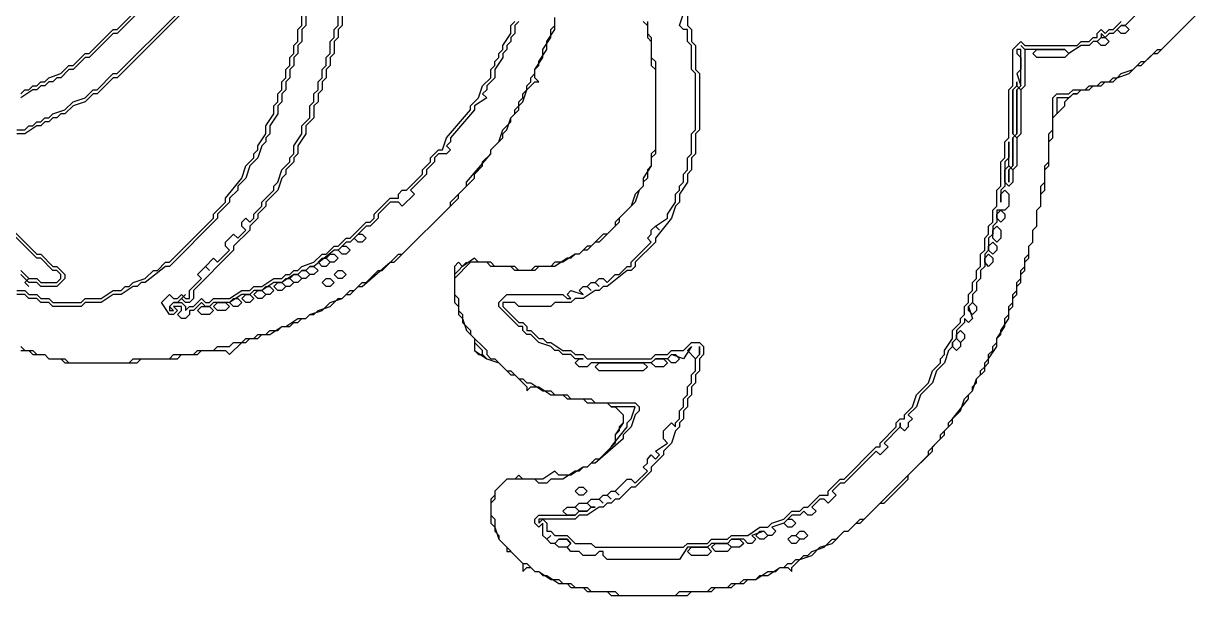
# Model space of a CAD drawing. Header units: millimetres. Extents: x 2 to 58.7, y 4.1 to 84.
# Drawn here: x 39.73 to 57.45, y 17.03 to 25.67 of the extents above; entities that cross this region are included whole.
import ezdxf

# ---------------------------------------------------------------- set-up
doc = ezdxf.new("R2010")
doc.units = ezdxf.units.MM
for name, color, linetype, true_color in [('CUT_OUTER', 1, 'Continuous', 0xa7a7a7), ('FILL_HAIR', 4, 'Continuous', 0x905530), ('FILL_WHITE', 3, 'Continuous', 0xf5f3f0), ('RAISED_METAL', 6, 'Continuous', 0xa7a7a7)]:
    doc.layers.add(name, color=color, linetype=linetype, true_color=true_color)

msp = doc.modelspace()

# ---------------------------------------------------------------- linework, layer by layer
at = {"layer": 'CUT_OUTER'}
for points in [[(39.692, 20.727), (39.813, 20.727), (39.874, 20.667), (40.056, 20.667), (40.116, 20.606), (40.298, 20.606), (40.359, 20.545), (41.45, 20.545), (41.51, 20.606), (42.056, 20.606), (42.116, 20.667), (42.359, 20.667), (42.419, 20.727), (42.783, 20.727), (42.843, 20.667), (43.025, 20.848), (43.086, 20.848), (43.146, 20.909), (43.268, 20.909), (43.328, 20.97), (43.449, 20.97), (43.631, 21.091), (43.752, 21.091), (43.813, 21.152), (43.874, 21.152), (43.934, 21.212), (43.995, 21.212), (44.055, 21.273), (44.116, 21.273), (44.177, 21.333), (44.358, 21.394), (44.48, 21.515), (44.54, 21.515), (44.601, 21.576), (44.661, 21.576), (44.783, 21.697), (44.843, 21.697), (45.267, 22.061), (45.328, 22.061), (46.297, 23.03), (46.297, 23.091), (46.54, 23.333), (46.54, 23.394), (46.661, 23.515), (46.661, 23.576), (46.782, 23.697), (46.782, 23.758), (46.964, 23.939), (46.964, 24), (47.025, 24.061), (47.085, 24.242), (47.206, 24.364), (47.206, 24.424), (47.267, 24.485), (47.328, 24.667), (47.449, 24.788), (47.509, 24.788), (47.449, 24.848), (47.449, 24.97), (47.509, 25.03), (47.509, 25.091), (47.631, 25.273), (47.631, 25.394), (47.752, 25.576), (47.752, 25.697)], [(49.085, 25.697), (49.146, 25.636), (49.146, 25.455), (49.206, 25.394), (49.206, 25.03), (49.267, 24.97), (49.267, 23.758), (49.206, 23.697), (49.206, 23.515), (49.085, 23.333), (49.085, 23.212), (48.964, 23.091), (48.903, 22.909), (48.661, 22.667), (48.661, 22.606), (48.54, 22.485), (48.479, 22.485), (48.297, 22.303), (48.237, 22.303), (48.115, 22.182), (48.055, 22.182), (47.873, 22.061), (47.752, 22.061), (47.691, 22), (47.449, 22), (47.388, 21.939), (47.206, 21.939), (47.146, 22), (46.843, 22), (46.782, 22.061), (46.6, 22.061), (46.54, 22.121), (46.358, 22), (46.297, 22.061), (46.237, 22), (46.237, 21.455), (46.297, 21.394), (46.297, 21.273), (46.358, 21.212), (46.419, 21.03), (46.54, 20.909), (46.54, 20.727), (46.6, 20.667), (46.661, 20.667), (46.722, 20.606), (46.903, 20.545), (47.085, 20.364), (47.146, 20.364), (47.328, 20.182), (47.328, 20.121), (47.388, 20.182), (47.509, 20.182), (47.691, 20.061), (47.873, 20.061), (47.934, 20), (48.176, 20), (48.237, 19.939), (48.54, 19.939), (48.6, 19.879), (48.661, 19.879), (48.782, 19.758), (48.782, 19.636), (48.661, 19.455), (48.661, 19.333), (48.418, 19.091), (48.358, 19.091), (48.237, 18.97), (48.176, 18.97), (47.994, 18.848), (47.812, 18.848), (47.752, 18.909), (47.57, 18.788), (47.267, 18.788), (47.206, 18.848), (47.146, 18.788), (47.025, 18.788), (46.843, 18.606), (46.843, 18.545), (46.782, 18.485), (46.782, 18.121), (46.843, 18.061), (46.903, 17.879), (47.025, 17.758), (47.025, 17.697), (47.085, 17.697), (47.267, 17.515), (47.267, 17.394), (47.328, 17.455), (47.388, 17.455), (47.449, 17.394), (47.509, 17.394), (47.57, 17.333), (47.631, 17.333), (47.812, 17.212), (47.934, 17.212), (47.994, 17.152), (48.176, 17.152), (48.237, 17.091), (48.54, 17.091), (48.6, 17.03), (49.752, 17.03), (49.812, 17.091), (50.115, 17.091), (50.176, 17.152), (50.418, 17.152), (50.479, 17.212), (50.6, 17.212), (50.661, 17.273), (50.782, 17.273), (50.842, 17.333), (50.964, 17.333), (51.145, 17.455), (51.267, 17.455), (51.327, 17.394), (51.327, 17.455), (51.448, 17.576), (51.63, 17.636), (51.751, 17.758), (51.933, 17.818), (52.115, 18), (52.176, 18), (52.297, 18.121), (52.357, 18.121), (52.66, 18.424), (52.721, 18.424), (53.084, 18.788), (53.084, 18.848), (53.448, 19.212), (53.448, 19.273), (53.63, 19.455), (53.63, 19.515), (53.751, 19.636), (53.751, 19.697), (53.993, 20), (53.993, 20.061), (54.054, 20.121), (54.115, 20.303), (54.236, 20.424), (54.236, 20.485), (54.296, 20.545), (54.296, 20.606), (54.418, 20.788), (54.418, 20.909), (54.478, 20.97), (54.478, 21.03), (54.599, 21.212), (54.599, 21.333), (54.66, 21.394), (54.66, 21.515), (54.721, 21.576), (54.721, 21.697), (54.781, 21.758), (54.781, 21.879), (54.842, 21.939), (54.842, 22.061), (54.902, 22.121), (54.902, 22.303), (54.963, 22.364), (54.963, 22.545), (55.024, 22.606), (55.024, 22.848), (55.084, 22.909), (55.084, 23.091), (55.145, 23.152), (55.145, 23.455), (55.205, 23.515), (55.205, 23.879), (55.266, 23.939), (55.266, 24.242), (55.448, 24.424), (55.448, 24.485), (55.569, 24.606), (55.63, 24.606), (55.69, 24.667), (55.811, 24.667), (55.872, 24.727), (55.993, 24.727), (56.054, 24.788), (56.175, 24.788), (56.236, 24.848), (56.417, 24.909), (56.539, 25.03), (56.599, 25.03), (56.781, 25.212), (56.842, 25.212), (57.448, 25.818)]]:
    msp.add_lwpolyline(points, dxfattribs=at)
at = {"layer": 'FILL_HAIR'}
for points in [[(44.54, 25.818), (44.54, 25.636), (44.48, 25.576), (44.48, 25.455), (44.419, 25.394), (44.419, 25.212), (44.358, 25.152), (44.358, 25.03), (44.298, 24.97), (44.298, 24.848), (44.237, 24.788), (44.237, 24.667), (44.177, 24.606), (44.177, 24.485), (44.116, 24.424), (44.116, 24.242), (43.995, 24.121), (43.995, 24), (43.874, 23.818), (43.874, 23.697), (43.813, 23.636), (43.813, 23.576), (43.692, 23.455), (43.692, 23.394), (43.631, 23.333), (43.571, 23.152), (43.389, 22.97), (43.389, 22.909), (43.268, 22.788), (43.268, 22.727), (43.146, 22.606), (43.146, 22.545), (42.904, 22.303), (42.904, 22.242), (42.298, 21.636), (42.298, 21.515), (42.237, 21.455), (42.177, 21.455), (42.116, 21.515), (42.177, 21.576), (42.056, 21.455), (41.995, 21.455), (41.934, 21.394), (41.934, 21.333), (41.995, 21.333), (41.934, 21.394), (41.995, 21.455), (42.116, 21.455), (42.177, 21.394), (42.177, 21.333), (42.237, 21.394), (42.298, 21.394), (42.419, 21.515), (42.48, 21.455), (42.54, 21.455), (42.601, 21.515), (42.843, 21.515), (43.025, 21.636), (43.146, 21.636), (43.207, 21.697), (43.328, 21.697), (43.51, 21.818), (43.631, 21.818), (43.692, 21.879), (43.752, 21.879), (43.813, 21.939), (43.874, 21.939), (43.934, 22), (44.116, 22.061), (44.237, 22.182), (44.298, 22.182), (44.419, 22.303), (44.48, 22.303), (44.601, 22.424), (44.661, 22.424), (44.904, 22.667), (44.964, 22.667), (45.025, 22.727), (45.025, 22.788), (45.267, 23.03), (45.389, 23.03), (45.389, 23.091), (45.449, 23.152), (45.51, 23.152), (45.752, 23.394), (45.752, 23.455), (45.873, 23.576), (45.873, 23.636), (45.994, 23.758), (46.055, 23.758), (46.116, 23.939), (46.479, 24.364), (46.479, 24.424), (46.6, 24.545), (46.661, 24.727), (46.782, 24.848), (46.782, 24.97), (46.843, 25.03), (46.843, 25.091), (46.903, 25.152), (46.903, 25.212), (46.964, 25.273), (46.964, 25.333), (47.085, 25.515), (47.085, 25.636), (47.146, 25.697)], [(49.752, 25.818), (49.752, 25.636), (49.812, 25.576), (49.812, 25.394), (49.873, 25.333), (49.873, 24.97), (49.933, 24.909), (49.933, 24.061), (49.873, 24), (49.873, 23.697), (49.812, 23.636), (49.812, 23.455), (49.752, 23.394), (49.752, 23.273), (49.63, 23.091), (49.63, 22.97), (49.57, 22.909), (49.509, 22.727), (49.267, 22.424), (49.267, 22.364), (48.964, 22.061), (48.964, 22), (48.903, 21.939), (48.843, 21.939), (48.54, 21.697), (48.479, 21.697), (48.418, 21.636), (48.358, 21.636), (48.176, 21.515), (48.055, 21.515), (47.994, 21.455), (47.752, 21.455), (47.691, 21.394), (47.206, 21.394), (47.146, 21.455), (46.964, 21.455), (46.964, 21.394), (47.206, 21.152), (47.267, 21.152), (47.328, 21.091), (47.328, 21.03), (47.388, 21.03), (47.509, 20.909), (47.57, 20.909), (47.631, 20.848), (47.691, 20.848), (47.873, 20.727), (47.994, 20.727), (48.055, 20.667), (48.176, 20.667), (48.237, 20.606), (49.206, 20.606), (49.267, 20.667), (49.449, 20.667), (49.509, 20.727), (49.691, 20.727), (49.812, 20.848), (49.933, 20.848), (49.994, 20.788), (49.994, 20.667), (49.933, 20.606), (49.933, 20.424), (49.873, 20.364), (49.873, 20.242), (49.812, 20.182), (49.812, 20.061), (49.752, 20), (49.752, 19.879), (49.691, 19.818), (49.691, 19.697), (49.63, 19.636), (49.63, 19.576), (49.57, 19.515), (49.509, 19.333), (49.388, 19.212), (49.388, 19.152), (49.206, 18.97), (49.206, 18.909), (48.964, 18.667), (48.903, 18.667), (48.721, 18.485), (48.661, 18.485), (48.6, 18.424), (48.54, 18.424), (48.479, 18.364), (48.418, 18.364), (48.237, 18.242), (48.115, 18.242), (48.055, 18.182), (47.509, 18.182), (47.509, 18.121), (47.57, 18.182), (47.631, 18.121), (47.631, 18), (47.691, 18), (47.752, 17.939), (47.934, 17.939), (48.055, 17.818), (48.297, 17.818), (48.358, 17.758), (49.691, 17.758), (49.752, 17.818), (50.055, 17.818), (50.115, 17.879), (50.358, 17.879), (50.418, 17.939), (50.661, 17.939), (50.842, 18.061), (50.964, 18.061), (51.024, 18.121), (51.206, 18.182), (51.327, 18.303), (51.448, 18.303), (51.509, 18.364), (51.57, 18.364), (51.751, 18.545), (51.873, 18.545), (51.873, 18.606), (52.054, 18.788), (52.115, 18.788), (52.6, 19.273), (52.66, 19.273), (52.66, 19.333), (52.903, 19.576), (52.903, 19.636), (52.963, 19.697), (53.024, 19.697), (53.024, 19.758), (53.145, 19.879), (53.206, 20.061), (53.387, 20.242), (53.448, 20.424), (53.569, 20.545), (53.569, 20.606), (53.63, 20.667), (53.63, 20.727), (53.751, 20.909), (53.751, 21.03), (53.872, 21.152), (53.872, 21.212), (53.933, 21.273), (53.933, 21.394), (53.993, 21.455), (53.993, 21.576), (54.054, 21.636), (54.054, 21.758), (54.115, 21.818), (54.115, 21.939), (54.175, 22), (54.175, 22.182), (54.236, 22.242), (54.236, 22.424), (54.296, 22.485), (54.296, 22.606), (54.357, 22.667), (54.357, 22.848), (54.418, 22.909), (54.418, 23.152), (54.478, 23.212), (54.478, 23.576), (54.539, 23.636), (54.539, 23.879), (54.599, 23.939), (54.599, 24.667), (54.66, 24.727), (54.66, 25.273), (54.781, 25.394), (54.842, 25.333), (55.63, 25.333), (55.69, 25.394), (55.811, 25.394), (55.872, 25.455), (55.933, 25.455), (55.933, 25.515), (55.993, 25.576), (56.054, 25.515), (56.114, 25.576), (56.175, 25.576), (56.296, 25.697)]]:
    msp.add_lwpolyline(points, dxfattribs=at)
at = {"layer": 'FILL_WHITE'}
for points in [[(39.632, 21.636), (39.753, 21.636), (39.813, 21.576), (39.935, 21.576), (39.995, 21.515), (40.116, 21.515), (40.177, 21.455), (40.601, 21.455), (40.662, 21.515), (40.904, 21.515), (41.086, 21.636), (41.207, 21.636), (41.268, 21.697), (41.328, 21.697), (41.389, 21.758), (41.571, 21.818), (41.692, 21.939), (41.753, 21.939), (41.874, 22.061), (41.934, 22.061), (42.601, 22.727), (42.601, 22.788), (42.783, 22.97), (42.783, 23.03), (43.025, 23.333), (43.086, 23.515), (43.207, 23.636), (43.207, 23.697), (43.268, 23.758), (43.268, 23.818), (43.389, 24), (43.389, 24.121), (43.51, 24.303), (43.51, 24.424), (43.571, 24.485), (43.571, 24.606), (43.631, 24.667), (43.631, 24.788), (43.692, 24.848), (43.692, 24.97), (43.752, 25.03), (43.752, 25.152), (43.813, 25.212), (43.813, 25.333), (43.874, 25.394), (43.874, 25.576), (43.934, 25.636), (43.934, 25.818)], [(42.116, 25.818), (41.147, 24.848), (41.086, 24.848), (40.844, 24.606), (40.783, 24.606), (40.662, 24.485), (40.48, 24.424), (40.359, 24.303), (40.298, 24.303), (40.238, 24.242), (40.177, 24.242), (40.116, 24.182), (40.056, 24.182), (39.995, 24.121), (39.935, 24.121), (39.753, 24), (39.632, 24)], [(39.692, 24.606), (39.753, 24.667), (39.813, 24.667), (39.874, 24.727), (39.935, 24.727), (39.995, 24.788), (40.056, 24.788), (40.116, 24.848), (40.298, 24.909), (40.419, 25.03), (40.48, 25.03), (40.662, 25.212), (40.722, 25.212), (41.086, 25.576), (41.147, 25.576), (41.389, 25.818)], [(39.571, 22.545), (39.935, 22.182), (39.995, 22.182), (40.177, 22), (40.238, 22), (40.359, 21.879), (40.359, 21.818), (40.238, 21.697), (39.995, 21.697), (39.935, 21.758), (39.813, 21.758), (39.692, 21.879)]]:
    msp.add_lwpolyline(points, dxfattribs=at)
for points in [[(54.781, 25.273), (54.721, 25.273), (54.721, 25.212), (54.781, 25.152), (54.781, 24.97), (54.721, 24.909), (54.781, 24.727), (54.721, 24.667), (54.721, 24), (54.66, 23.939), (54.66, 23.515), (54.599, 23.455), (54.599, 23.273), (54.599, 23.455), (54.66, 23.515), (54.66, 23.939), (54.721, 24), (54.721, 24.667), (54.781, 24.727)], [(55.63, 24.606), (55.569, 24.606), (55.508, 24.545), (55.327, 24.545), (55.327, 24.303), (55.448, 24.424), (55.448, 24.485), (55.569, 24.606)], [(46.419, 22.061), (46.358, 22), (46.297, 22.061), (46.237, 22), (46.237, 21.879)], [(46.54, 20.848), (46.54, 20.727), (46.722, 20.606), (46.661, 20.667), (46.661, 20.727)], [(48.964, 19.879), (48.6, 19.879), (48.661, 19.879), (48.782, 19.758), (48.782, 19.636), (48.721, 19.576), (48.721, 19.515), (48.661, 19.455), (48.661, 19.333), (48.6, 19.273), (48.843, 19.576), (48.843, 19.636), (48.903, 19.697)]]:
    msp.add_lwpolyline(points, close=True, dxfattribs=at)
at = {"layer": 'RAISED_METAL'}
for points in [[(56.72, 26), (56.357, 25.636), (56.296, 25.636), (56.175, 25.515), (56.114, 25.515), (56.054, 25.455), (55.993, 25.515), (55.993, 25.455), (55.933, 25.394), (55.872, 25.394), (55.811, 25.333), (55.69, 25.333), (55.508, 25.212), (55.448, 25.273), (54.842, 25.273), (54.781, 25.333), (54.842, 25.273), (54.842, 24.727), (54.781, 24.667), (54.721, 24.727), (54.721, 24.788), (54.721, 24.727), (54.66, 24.667), (54.66, 24), (54.721, 23.939), (54.721, 23.515), (54.66, 23.455), (54.599, 23.515), (54.599, 23.879), (54.599, 23.636), (54.539, 23.576), (54.539, 23.212), (54.478, 23.152), (54.478, 22.97), (54.478, 23.091), (54.539, 23.152), (54.599, 23.091), (54.599, 22.909), (54.539, 22.848), (54.418, 22.848), (54.418, 22.667), (54.357, 22.606), (54.357, 22.485), (54.296, 22.424), (54.296, 22.242), (54.236, 22.182), (54.236, 22), (54.175, 21.939), (54.175, 21.818), (54.115, 21.758), (54.115, 21.636), (54.054, 21.576), (54.054, 21.455), (53.993, 21.394), (54.054, 21.212), (53.993, 21.152), (53.933, 21.212), (53.933, 21.152), (53.812, 21.03), (53.812, 20.909), (53.751, 20.848), (53.751, 20.788), (53.69, 20.727), (53.63, 20.545), (53.509, 20.424), (53.448, 20.242), (53.266, 20.061), (53.206, 19.879), (53.084, 19.758), (53.145, 19.697), (53.084, 19.636), (53.084, 19.576), (53.024, 19.515), (52.963, 19.576), (52.963, 19.636), (52.963, 19.576), (52.721, 19.333), (52.781, 19.273), (52.66, 19.152), (52.6, 19.212), (52.115, 18.727), (52.054, 18.727), (51.933, 18.606), (51.994, 18.545), (51.873, 18.424), (51.812, 18.485), (51.751, 18.485), (51.63, 18.364), (51.691, 18.303), (51.63, 18.242), (51.57, 18.242), (51.509, 18.303), (51.448, 18.242), (51.327, 18.242), (51.206, 18.121), (51.024, 18.061), (51.085, 18), (51.024, 17.939), (50.964, 17.939), (50.903, 18), (50.721, 17.939), (50.782, 17.879), (50.721, 17.818), (50.661, 17.818), (50.6, 17.879), (50.418, 17.879), (50.358, 17.818), (50.115, 17.818), (50.055, 17.758), (49.752, 17.758), (49.63, 17.576), (48.54, 17.576), (48.479, 17.636), (48.479, 17.697), (48.418, 17.697), (48.358, 17.636), (48.176, 17.636), (48.115, 17.697), (47.994, 17.697), (47.934, 17.758), (47.994, 17.818), (47.934, 17.879), (47.812, 17.879), (47.752, 17.818), (47.691, 17.818), (47.631, 17.879), (47.691, 17.939), (47.631, 17.879), (47.57, 17.939), (47.57, 18.121), (47.509, 18.061), (47.449, 18.121), (47.449, 18.182), (47.509, 18.242), (48.055, 18.242), (48.115, 18.303), (48.237, 18.303), (48.297, 18.364), (48.358, 18.364), (48.297, 18.364), (48.237, 18.424), (48.297, 18.485), (48.418, 18.485), (48.479, 18.424), (48.418, 18.485), (48.479, 18.545), (48.54, 18.545), (48.6, 18.485), (48.54, 18.545), (48.6, 18.606), (48.661, 18.606), (48.721, 18.545), (48.661, 18.606), (48.843, 18.788), (48.903, 18.788), (48.964, 18.727), (49.146, 18.909), (49.085, 18.97), (49.146, 19.03), (49.146, 19.091), (49.206, 19.152), (49.267, 19.091), (49.327, 19.152), (49.267, 19.212), (49.449, 19.333), (49.388, 19.394), (49.388, 19.515), (49.509, 19.636), (49.57, 19.576), (49.57, 19.636), (49.63, 19.697), (49.63, 19.818), (49.691, 19.879), (49.691, 20), (49.752, 20.061), (49.752, 20.182), (49.812, 20.242), (49.812, 20.364), (49.873, 20.424), (49.873, 20.606), (49.933, 20.667), (49.933, 20.788), (49.933, 20.667), (49.873, 20.606), (49.752, 20.727), (49.812, 20.788), (49.691, 20.606), (49.509, 20.667), (49.449, 20.606), (49.267, 20.606), (49.206, 20.545), (48.297, 20.545), (48.237, 20.485), (48.115, 20.485), (48.055, 20.545), (48.115, 20.606), (48.176, 20.606), (48.055, 20.606), (47.994, 20.667), (47.873, 20.667), (47.812, 20.727), (47.752, 20.727), (47.691, 20.788), (47.509, 20.848), (47.388, 20.97), (47.328, 20.97), (47.267, 21.03), (47.267, 21.091), (47.206, 21.091), (46.903, 21.394), (46.903, 21.455), (47.025, 21.576), (47.873, 21.576), (47.934, 21.515), (47.994, 21.515), (47.934, 21.576), (47.994, 21.636), (48.176, 21.576), (48.115, 21.636), (48.176, 21.697), (48.237, 21.697), (48.297, 21.636), (48.237, 21.697), (48.297, 21.758), (48.358, 21.758), (48.418, 21.697), (48.358, 21.758), (48.418, 21.818), (48.479, 21.818), (48.54, 21.758), (48.661, 21.879), (48.721, 21.879), (48.843, 22), (48.903, 22), (48.903, 22.061), (49.206, 22.364), (49.146, 22.424), (49.206, 22.485), (49.206, 22.545), (49.267, 22.606), (49.327, 22.545), (49.267, 22.606), (49.449, 22.727), (49.449, 22.788), (49.57, 22.97), (49.57, 23.091), (49.63, 23.152), (49.63, 23.212), (49.691, 23.273), (49.691, 23.394), (49.752, 23.455), (49.752, 23.636), (49.812, 23.697), (49.812, 24), (49.873, 24.061), (49.873, 24.909), (49.812, 24.97), (49.812, 25.333), (49.752, 25.394), (49.752, 25.576), (49.691, 25.576), (49.63, 25.636), (49.691, 25.818)], [(39.632, 24.061), (39.753, 24.061), (39.813, 24.121), (39.874, 24.121), (39.935, 24.182), (39.995, 24.182), (40.056, 24.242), (40.116, 24.242), (40.177, 24.303), (40.359, 24.364), (40.48, 24.485), (40.662, 24.545), (40.783, 24.667), (40.844, 24.667), (41.086, 24.909), (41.147, 24.909), (42.056, 25.818)], [(43.995, 25.818), (43.995, 25.636), (43.934, 25.576), (43.934, 25.394), (43.874, 25.333), (43.874, 25.212), (43.813, 25.152), (43.813, 25.03), (43.752, 24.97), (43.752, 24.848), (43.692, 24.788), (43.692, 24.667), (43.631, 24.606), (43.631, 24.485), (43.571, 24.424), (43.571, 24.303), (43.449, 24.121), (43.449, 24), (43.389, 23.939), (43.389, 23.879), (43.328, 23.818), (43.268, 23.636), (43.146, 23.515), (43.086, 23.333), (42.965, 23.212), (42.965, 23.152), (42.843, 23.03), (42.843, 22.97), (42.662, 22.788), (42.662, 22.727), (41.934, 22), (41.874, 22), (41.571, 21.758), (41.51, 21.758), (41.45, 21.697), (41.389, 21.697), (41.207, 21.576), (41.086, 21.576), (40.904, 21.455), (40.662, 21.455), (40.601, 21.394), (40.177, 21.394), (40.116, 21.455), (39.995, 21.455), (39.935, 21.515), (39.813, 21.515), (39.753, 21.576), (39.632, 21.576)], [(41.45, 25.818), (41.147, 25.515), (41.086, 25.515), (40.722, 25.152), (40.662, 25.152), (40.48, 24.97), (40.419, 24.97), (40.298, 24.848), (40.238, 24.848), (40.177, 24.788), (40.116, 24.788), (40.056, 24.727), (39.995, 24.727), (39.935, 24.667), (39.874, 24.667), (39.692, 24.545)], [(39.692, 20.788), (39.753, 20.727), (39.874, 20.727), (39.935, 20.667), (40.056, 20.667), (40.116, 20.606), (40.359, 20.606), (40.419, 20.545), (41.328, 20.545), (41.389, 20.606), (41.934, 20.606), (41.995, 20.667), (42.298, 20.667), (42.359, 20.727), (42.601, 20.727), (42.662, 20.788), (42.843, 20.788), (42.904, 20.848), (43.025, 20.848), (43.086, 20.909), (43.207, 20.909), (43.268, 20.97), (43.389, 20.97), (43.449, 21.03), (43.571, 21.03), (43.631, 21.091), (43.692, 21.091), (43.874, 21.212), (43.995, 21.212), (44.055, 21.273), (44.237, 21.333), (44.358, 21.455), (44.54, 21.515), (44.661, 21.636), (44.722, 21.636), (44.843, 21.758), (44.904, 21.758), (45.086, 21.939), (45.146, 21.939), (45.389, 22.182), (45.449, 22.182), (46.176, 22.909), (46.176, 22.97), (46.419, 23.212), (46.419, 23.273), (46.782, 23.697), (46.782, 23.758), (46.903, 23.879), (46.964, 24.061), (47.085, 24.182), (47.085, 24.242), (47.146, 24.303), (47.146, 24.364), (47.206, 24.424), (47.206, 24.485), (47.267, 24.545), (47.267, 24.606), (47.328, 24.667), (47.328, 24.727), (47.388, 24.788), (47.388, 24.848), (47.449, 24.909), (47.449, 24.97), (47.57, 25.152), (47.57, 25.273), (47.691, 25.455), (47.691, 25.576), (47.752, 25.636), (47.752, 25.758)], [(47.206, 25.697), (47.146, 25.636), (47.146, 25.515), (47.085, 25.455), (47.085, 25.394), (47.025, 25.333), (47.025, 25.273), (46.964, 25.212), (46.964, 25.152), (46.843, 24.97), (46.843, 24.848), (46.722, 24.727), (46.722, 24.667), (46.661, 24.606), (46.722, 24.545), (46.54, 24.424), (46.54, 24.364), (46.176, 23.939), (46.176, 23.879), (46.116, 23.818), (46.176, 23.758), (46.116, 23.697), (45.994, 23.697), (45.934, 23.636), (45.934, 23.576), (45.813, 23.455), (45.813, 23.394), (45.57, 23.152), (45.631, 23.091), (45.449, 22.909), (45.389, 22.97), (45.267, 22.97), (45.086, 22.788), (45.086, 22.727), (44.964, 22.606), (44.904, 22.606), (44.661, 22.364), (44.601, 22.364), (44.48, 22.242), (44.419, 22.242), (44.116, 22), (44.055, 22), (43.995, 21.939), (43.934, 21.939), (43.874, 21.879), (43.813, 21.879), (43.631, 21.758), (43.51, 21.758), (43.328, 21.636), (43.207, 21.636), (43.146, 21.576), (43.025, 21.576), (42.843, 21.455), (42.601, 21.455), (42.54, 21.394), (42.48, 21.394), (42.419, 21.455), (42.298, 21.333), (42.237, 21.333), (42.237, 21.273), (42.177, 21.212), (42.116, 21.212), (42.056, 21.273), (42.116, 21.333), (42.116, 21.394), (41.995, 21.394), (42.056, 21.333), (41.995, 21.273), (41.934, 21.273), (41.813, 21.455), (41.934, 21.576), (41.995, 21.515), (42.056, 21.515), (42.116, 21.576), (42.177, 21.515), (42.237, 21.515), (42.237, 21.636), (42.419, 21.818), (42.359, 21.879), (42.48, 22), (42.54, 21.939), (42.48, 22), (42.601, 22.121), (42.662, 22.061), (42.843, 22.242), (42.783, 22.303), (42.783, 22.364), (42.904, 22.485), (42.965, 22.424), (43.086, 22.545), (43.025, 22.606), (43.025, 22.667), (43.086, 22.727), (43.146, 22.667), (43.207, 22.727), (43.207, 22.788), (43.328, 22.909), (43.328, 22.97), (43.51, 23.152), (43.51, 23.212), (43.571, 23.273), (43.631, 23.455), (43.752, 23.576), (43.752, 23.636), (43.813, 23.697), (43.813, 23.818), (43.934, 24), (43.934, 24.121), (44.055, 24.242), (44.055, 24.424), (44.116, 24.485), (44.116, 24.606), (44.177, 24.667), (44.177, 24.788), (44.237, 24.848), (44.237, 24.97), (44.298, 25.03), (44.298, 25.152), (44.358, 25.212), (44.358, 25.394), (44.419, 25.455), (44.419, 25.576), (44.48, 25.636), (44.48, 25.818)], [(49.146, 25.697), (49.146, 25.515), (49.206, 25.455), (49.206, 25.152), (49.267, 25.091), (49.267, 23.697), (49.206, 23.636), (49.206, 23.515), (49.146, 23.455), (49.146, 23.333), (49.085, 23.273), (49.085, 23.212), (49.024, 23.152), (48.964, 22.97), (48.721, 22.727), (48.721, 22.667), (48.418, 22.364), (48.358, 22.364), (48.237, 22.242), (48.176, 22.242), (48.115, 22.182), (48.055, 22.182), (47.994, 22.121), (47.934, 22.121), (47.752, 22), (47.509, 22), (47.449, 21.939), (47.146, 21.939), (47.085, 22), (46.782, 22), (46.722, 22.061), (46.479, 22.061), (46.237, 21.818), (46.237, 21.576), (46.297, 21.515), (46.297, 21.333), (46.358, 21.273), (46.358, 21.152), (46.479, 21.03), (46.479, 20.97), (46.722, 20.727), (46.722, 20.667), (46.782, 20.606), (46.843, 20.606), (47.025, 20.424), (47.085, 20.424), (47.206, 20.303), (47.267, 20.303), (47.328, 20.242), (47.388, 20.242), (47.57, 20.121), (47.691, 20.121), (47.752, 20.061), (47.934, 20.061), (47.994, 20), (48.297, 20), (48.358, 19.939), (48.964, 19.939), (49.024, 19.879), (49.024, 19.818), (48.964, 19.758), (48.903, 19.576), (48.782, 19.455), (48.782, 19.394), (48.358, 19.03), (48.297, 19.03), (48.237, 18.97), (48.176, 18.97), (48.115, 18.909), (48.055, 18.909), (47.873, 18.788), (47.691, 18.788), (47.631, 18.727), (47.509, 18.727), (47.449, 18.788), (47.025, 18.788), (46.843, 18.606), (46.843, 18.485), (46.782, 18.424), (46.782, 18.242), (46.843, 18.182), (46.843, 18), (46.903, 17.939), (46.903, 17.879), (47.267, 17.515), (47.328, 17.515), (47.449, 17.394), (47.509, 17.394), (47.691, 17.273), (47.812, 17.273), (47.873, 17.212), (47.994, 17.212), (48.055, 17.152), (48.237, 17.152), (48.297, 17.091), (48.661, 17.091), (48.721, 17.03), (49.57, 17.03), (49.63, 17.091), (50.055, 17.091), (50.115, 17.152), (50.358, 17.152), (50.418, 17.212), (50.539, 17.212), (50.6, 17.273), (50.782, 17.273), (50.964, 17.394), (51.085, 17.394), (51.145, 17.455), (51.206, 17.455), (51.267, 17.515), (51.327, 17.515), (51.388, 17.576), (51.448, 17.576), (51.509, 17.636), (51.57, 17.636), (51.63, 17.697), (51.812, 17.758), (51.933, 17.879), (51.994, 17.879), (52.115, 18), (52.176, 18), (52.357, 18.182), (52.418, 18.182), (53.387, 19.152), (53.387, 19.212), (53.569, 19.394), (53.569, 19.455), (53.69, 19.576), (53.69, 19.636), (53.872, 19.818), (53.933, 20), (54.054, 20.121), (54.054, 20.182), (54.115, 20.242), (54.115, 20.303), (54.175, 20.364), (54.175, 20.424), (54.236, 20.485), (54.236, 20.545), (54.296, 20.606), (54.296, 20.667), (54.357, 20.727), (54.357, 20.788), (54.418, 20.848), (54.418, 20.909), (54.539, 21.091), (54.539, 21.212), (54.599, 21.273), (54.599, 21.394), (54.66, 21.455), (54.66, 21.576), (54.721, 21.636), (54.721, 21.758), (54.781, 21.818), (54.781, 21.939), (54.842, 22), (54.842, 22.121), (54.902, 22.182), (54.902, 22.303), (54.963, 22.364), (54.963, 22.545), (55.024, 22.606), (55.024, 22.848), (55.084, 22.909), (55.084, 23.212), (55.145, 23.273), (55.145, 23.515), (55.205, 23.576), (55.205, 24), (55.266, 24.061), (55.266, 24.545), (55.327, 24.606), (55.508, 24.606), (55.569, 24.667), (55.751, 24.667), (55.811, 24.727), (55.933, 24.727), (55.993, 24.788), (56.114, 24.788), (56.175, 24.848), (56.236, 24.848), (56.296, 24.909), (56.478, 24.97), (56.599, 25.091), (56.66, 25.091), (56.842, 25.273), (56.902, 25.273), (57.387, 25.758)], [(39.692, 21.939), (39.813, 21.818), (39.753, 21.758), (39.813, 21.697), (39.753, 21.758), (39.813, 21.818), (39.935, 21.818), (39.995, 21.758), (40.238, 21.758), (40.298, 21.818), (40.298, 21.879), (40.238, 21.939), (40.177, 21.939), (39.995, 22.121), (39.935, 22.121), (39.51, 22.545)]]:
    msp.add_lwpolyline(points, dxfattribs=at)
for points in [[(56.236, 25.576), (56.296, 25.636), (56.357, 25.636), (56.417, 25.576), (56.357, 25.515), (56.296, 25.515)], [(55.933, 25.394), (55.993, 25.455), (56.054, 25.455), (56.114, 25.394), (56.054, 25.333), (55.993, 25.333)], [(54.963, 25.212), (55.024, 25.273), (55.448, 25.273), (55.508, 25.212), (55.448, 25.152), (55.024, 25.152)], [(54.721, 24.727), (54.781, 24.667), (54.781, 24), (54.721, 23.939), (54.66, 24), (54.66, 24.667)], [(54.599, 23.515), (54.66, 23.455), (54.66, 23.273), (54.599, 23.212), (54.539, 23.273), (54.539, 23.455)], [(54.418, 22.788), (54.478, 22.848), (54.539, 22.788), (54.539, 22.727), (54.478, 22.667), (54.418, 22.727)], [(54.418, 22.606), (54.478, 22.545), (54.478, 22.424), (54.418, 22.364), (54.357, 22.424), (54.357, 22.545)], [(44.722, 22.424), (44.783, 22.485), (44.843, 22.485), (44.904, 22.424), (44.843, 22.364), (44.783, 22.364)], [(54.296, 22.303), (54.357, 22.364), (54.418, 22.303), (54.418, 22.242), (54.357, 22.182), (54.296, 22.242)], [(44.298, 22.121), (44.358, 22.182), (44.419, 22.182), (44.48, 22.121), (44.419, 22.061), (44.358, 22.061)], [(44.48, 22.242), (44.54, 22.303), (44.601, 22.303), (44.661, 22.242), (44.601, 22.182), (44.54, 22.182)], [(54.236, 22.121), (54.296, 22.182), (54.357, 22.121), (54.357, 22.061), (54.296, 22), (54.236, 22.061)], [(43.995, 21.939), (44.055, 22), (44.116, 22), (44.177, 21.939), (44.116, 21.879), (44.055, 21.879)], [(44.177, 22.061), (44.237, 22.121), (44.298, 22.121), (44.358, 22.061), (44.298, 22), (44.237, 22)], [(43.631, 21.758), (43.692, 21.818), (43.752, 21.818), (43.813, 21.758), (43.752, 21.697), (43.692, 21.697)], [(43.752, 21.818), (43.813, 21.879), (43.874, 21.879), (43.934, 21.818), (43.874, 21.758), (43.813, 21.758)], [(43.874, 21.879), (43.934, 21.939), (43.995, 21.939), (44.055, 21.879), (43.995, 21.818), (43.934, 21.818)], [(44.237, 21.758), (44.298, 21.818), (44.358, 21.818), (44.419, 21.758), (44.358, 21.697), (44.298, 21.697)], [(44.419, 21.879), (44.48, 21.939), (44.54, 21.939), (44.601, 21.879), (44.54, 21.818), (44.48, 21.818)], [(43.207, 21.576), (43.268, 21.636), (43.328, 21.636), (43.389, 21.576), (43.328, 21.515), (43.268, 21.515)], [(43.328, 21.636), (43.389, 21.697), (43.449, 21.697), (43.51, 21.636), (43.449, 21.576), (43.389, 21.576)], [(43.51, 21.697), (43.571, 21.758), (43.631, 21.758), (43.692, 21.697), (43.631, 21.636), (43.571, 21.636)], [(42.601, 21.394), (42.662, 21.455), (42.783, 21.455), (42.843, 21.394), (42.783, 21.333), (42.662, 21.333)], [(42.843, 21.455), (42.904, 21.515), (42.965, 21.515), (43.025, 21.455), (42.965, 21.394), (42.904, 21.394)], [(43.025, 21.515), (43.086, 21.576), (43.146, 21.576), (43.207, 21.515), (43.146, 21.455), (43.086, 21.455)], [(53.993, 21.394), (54.054, 21.455), (54.115, 21.394), (54.115, 21.333), (54.054, 21.273), (53.993, 21.333)], [(42.359, 21.333), (42.419, 21.394), (42.54, 21.394), (42.601, 21.333), (42.54, 21.273), (42.419, 21.273)], [(53.751, 20.848), (53.812, 20.909), (53.872, 20.848), (53.872, 20.788), (53.812, 20.727), (53.751, 20.788)], [(53.812, 20.97), (53.872, 21.03), (53.933, 20.97), (53.933, 20.909), (53.872, 20.848), (53.812, 20.909)], [(49.206, 20.545), (49.267, 20.606), (49.388, 20.606), (49.449, 20.545), (49.388, 20.485), (49.267, 20.485)], [(49.449, 20.606), (49.509, 20.667), (49.57, 20.667), (49.63, 20.606), (49.57, 20.545), (49.509, 20.545)], [(48.358, 20.485), (48.418, 20.545), (49.085, 20.545), (49.146, 20.485), (49.085, 20.424), (48.418, 20.424)], [(48.055, 18.606), (48.115, 18.667), (48.176, 18.667), (48.237, 18.606), (48.176, 18.545), (48.115, 18.545)], [(48.055, 18.364), (48.115, 18.424), (48.237, 18.424), (48.297, 18.364), (48.237, 18.303), (48.115, 18.303)], [(47.873, 18.303), (47.934, 18.364), (48.055, 18.364), (48.115, 18.303), (48.055, 18.242), (47.934, 18.242)], [(51.206, 18.121), (51.267, 18.182), (51.327, 18.182), (51.388, 18.121), (51.327, 18.061), (51.267, 18.061)], [(50.782, 17.939), (50.842, 18), (50.903, 18), (50.964, 17.939), (50.903, 17.879), (50.842, 17.879)], [(51.267, 17.879), (51.327, 17.939), (51.388, 17.939), (51.448, 17.879), (51.388, 17.818), (51.327, 17.818)], [(51.388, 17.939), (51.448, 18), (51.509, 18), (51.57, 17.939), (51.509, 17.879), (51.448, 17.879)], [(47.752, 17.818), (47.812, 17.879), (47.934, 17.879), (47.994, 17.818), (47.934, 17.758), (47.812, 17.758)], [(49.752, 17.697), (49.812, 17.758), (50.055, 17.758), (50.115, 17.697), (50.055, 17.636), (49.812, 17.636)], [(50.115, 17.758), (50.176, 17.818), (50.358, 17.818), (50.418, 17.758), (50.358, 17.697), (50.176, 17.697)], [(50.358, 17.818), (50.418, 17.879), (50.539, 17.879), (50.6, 17.818), (50.539, 17.758), (50.418, 17.758)]]:
    msp.add_lwpolyline(points, close=True, dxfattribs=at)

doc.saveas('drawing.dxf')
